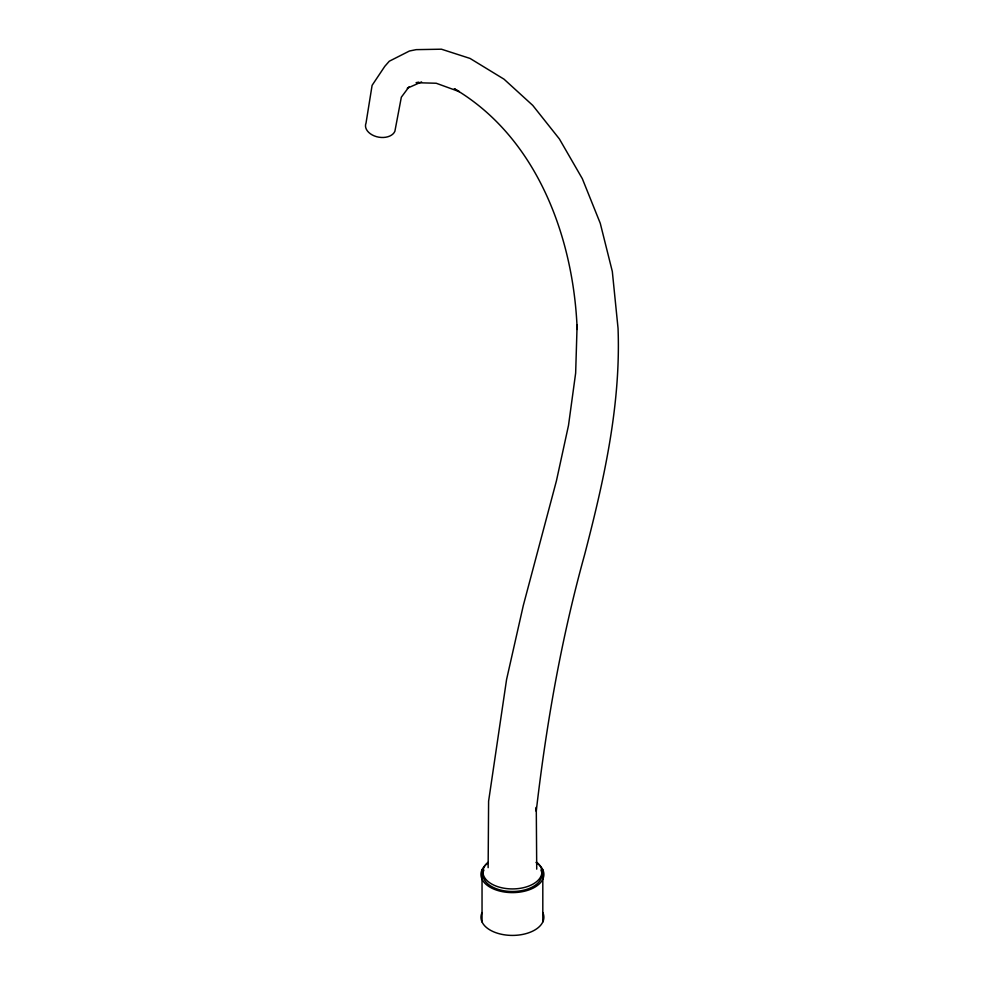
<?xml version="1.0" encoding="UTF-8"?>
<svg xmlns="http://www.w3.org/2000/svg" width="984" height="984" viewBox="0 0 984 984"><rect width="100%" height="100%" fill="white"/><g stroke="black" fill="none" stroke-linecap="round" stroke-linejoin="round"><path stroke-width="1.48" d="M488.138 867.667L488.605 801.185L506.576 679.514L523.303 605.492L556.44 480.807L568.494 425.445L575.652 373.084L577.116 324.941M409.159 86.666L401.337 97.195L394.892 131.266A15.104 10.147 9.9 0 1 376.466 136.653A15.104 10.147 9.9 0 1 366.023 123.086L372.1 85.35L384.805 66.322L389.295 61.217L409.442 51.008L416.207 49.643L441.435 49.2L470.032 58.425L504.017 79.175L532.75 105.386L559.392 138.953L582.331 178.694L600.265 223.294L612.319 271.473L618.038 328.25C620.99 405.199 603.807 480.819 584.582 554.804C561.274 638.813 546.231 724.667 536.243 811.21L536.243 807.249M407.278 88.252L421.57 81.918M418.803 82.152L416.097 82.693L436.219 83.246L459.221 91.61L454.313 88.745C536.993 137.403 573.66 237.525 577.165 329.443M536.28 807.876L536.723 869.155M542.811 869.745L542.811 921.959M482.037 869.745L482.037 921.959M536.034 862.439A31.463 18.167 0 0 1 534.681 887.285A31.463 18.167 0 0 1 491.656 888.085A31.463 18.167 0 0 1 487.511 863.349M542.811 912.549A31.463 18.167 0 0 1 512.43 935.415A31.463 18.167 0 0 1 482.037 912.549M540.942 870.028A29.52 17.048 0 0 1 512.43 891.492A29.52 17.048 0 0 1 483.907 870.028M536.957 862.39A29.52 17.048 0 0 1 531.901 884.69A29.52 17.048 0 0 1 492.947 884.69A29.52 17.048 0 0 1 487.904 862.39"/></g></svg>
